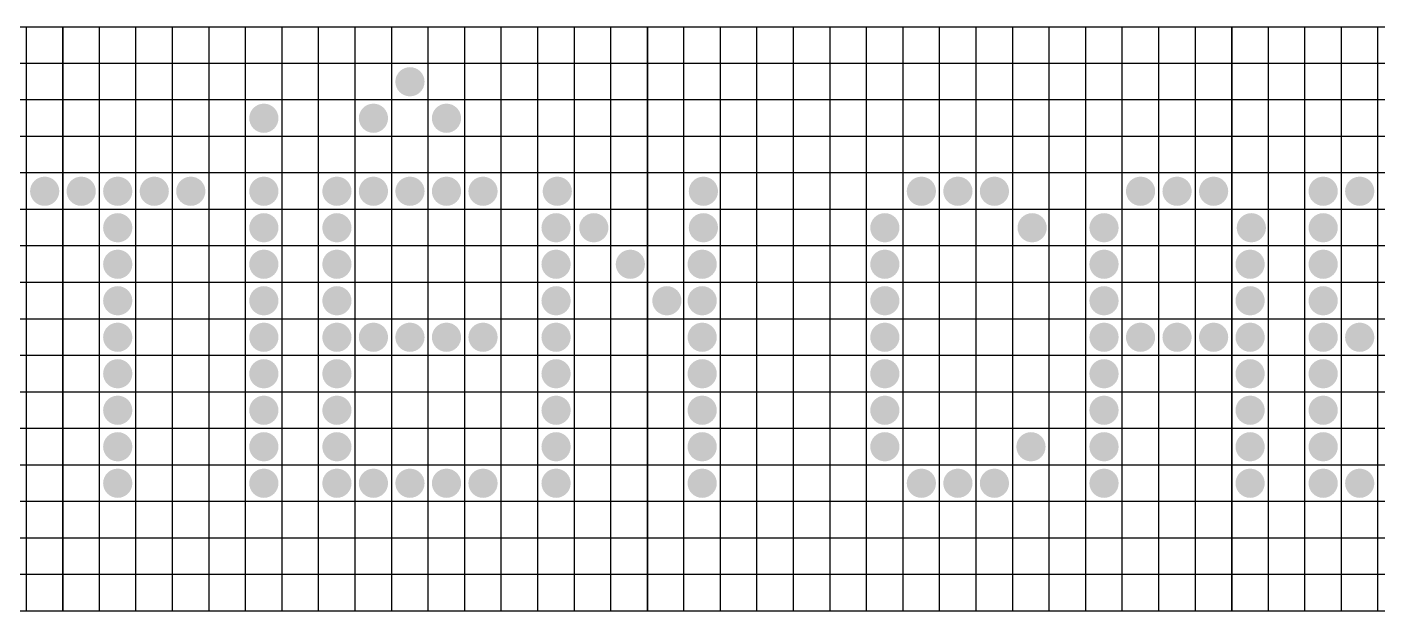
# Model space of a CAD drawing. Header units: millimetres. Extents: x -420 to 1601, y -250 to 2666.
# Drawn here: x -29.8 to 340, y 2250 to 2410 of the extents above; entities that cross this region are included whole.
import ezdxf

# ---------------------------------------------------------------- set-up
doc = ezdxf.new("R2010")
doc.units = ezdxf.units.MM
doc.layers.add('1', color=252, linetype='Continuous')

# ---------------------------------------------------------------- blocks, each defined once
blk = doc.blocks.new('A$C286635286')
at = {"layer": '1'}
for p, q in [((20, 160), (180, 160)), ((20, 0), (20, 160)), ((30, 0), (30, 160)), ((40, 0), (40, 160)), ((50, 0), (50, 160)), ((60, 0), (60, 160)), ((70, 0), (70, 160)), ((80, 0), (80, 160)), ((90, 0), (90, 160)), ((100, 0), (100, 160)), ((110, 0), (110, 160)), ((120, 0), (120, 160)), ((130, 0), (130, 160)), ((140, 0), (140, 160)), ((150, 0), (150, 160)), ((160, 0), (160, 160)), ((170, 0), (170, 160)), ((180, 160), (180, 0)), ((180, 150), (20, 150)), ((180, 140), (20, 140)), ((180, 130), (20, 130)), ((180, 120), (20, 120)), ((180, 110), (20, 110)), ((180, 100), (20, 100)), ((180, 90), (20, 90)), ((180, 80), (20, 80)), ((180, 70), (20, 70)), ((180, 60), (20, 60)), ((180, 50), (20, 50)), ((180, 40), (20, 40)), ((180, 30), (20, 30)), ((180, 20), (20, 20)), ((180, 10), (20, 10)), ((180, 0), (20, 0))]:
    blk.add_line(p, q, dxfattribs=at)

msp = doc.modelspace()

# ---------------------------------------------------------------- hatches: boundary and pattern name
at = {"true_color": 0xff4500}
h = msp.add_hatch(color=20, dxfattribs=at)
h.set_gradient(color1=(255, 69, 0), color2=(234, 62, 0), one_color=1, name='INVSPHERICAL')
h.paths.add_polyline_path([(71, 2395, 1), (79, 2395, 1)])
edge = h.paths.add_edge_path(flags=0)
edge.add_arc((75, 2395), 4, 0, 360)
edge = h.paths.add_edge_path(flags=16)
edge.add_arc((75, 2395), 4, 0, 360)
h = msp.add_hatch(color=20, dxfattribs=at)
h.set_gradient(color1=(255, 69, 0), color2=(234, 62, 0), one_color=1, name='INVSPHERICAL')
h.paths.add_polyline_path([(31, 2385, 1), (39, 2385, 1)])
edge = h.paths.add_edge_path(flags=0)
edge.add_arc((35, 2385), 4, 0, 360)
edge = h.paths.add_edge_path(flags=16)
edge.add_arc((35, 2385), 4, 0, 360)
h = msp.add_hatch(color=20, dxfattribs=at)
h.set_gradient(color1=(255, 69, 0), color2=(234, 62, 0), one_color=1, name='INVSPHERICAL')
h.paths.add_polyline_path([(61, 2385, 1), (69, 2385, 1)])
edge = h.paths.add_edge_path(flags=0)
edge.add_arc((65, 2385), 4, 0, 360)
edge = h.paths.add_edge_path(flags=16)
edge.add_arc((65, 2385), 4, 0, 360)
h = msp.add_hatch(color=20, dxfattribs=at)
h.set_gradient(color1=(255, 69, 0), color2=(234, 62, 0), one_color=1, name='INVSPHERICAL')
h.paths.add_polyline_path([(81, 2385, 1), (89, 2385, 1)])
edge = h.paths.add_edge_path(flags=0)
edge.add_arc((85, 2385), 4, 0, 360)
edge = h.paths.add_edge_path(flags=16)
edge.add_arc((85, 2385), 4, 0, 360)
h = msp.add_hatch(color=20, dxfattribs=at)
h.set_gradient(color1=(255, 69, 0), color2=(234, 62, 0), one_color=1, name='INVSPHERICAL')
h.paths.add_polyline_path([(-29, 2365, 1), (-21, 2365, 1)])
edge = h.paths.add_edge_path(flags=0)
edge.add_arc((-25, 2365), 4, 0, 360)
edge = h.paths.add_edge_path(flags=16)
edge.add_arc((-25, 2365), 4, 0, 360)
h = msp.add_hatch(color=20, dxfattribs=at)
h.set_gradient(color1=(255, 69, 0), color2=(234, 62, 0), one_color=1, name='INVSPHERICAL')
h.paths.add_polyline_path([(-19, 2365, 1), (-11, 2365, 1)])
edge = h.paths.add_edge_path(flags=0)
edge.add_arc((-15, 2365), 4, 0, 360)
edge = h.paths.add_edge_path(flags=16)
edge.add_arc((-15, 2365), 4, 0, 360)
h = msp.add_hatch(color=20, dxfattribs=at)
h.set_gradient(color1=(255, 69, 0), color2=(234, 62, 0), one_color=1, name='INVSPHERICAL')
h.paths.add_polyline_path([(-9, 2365, 1), (-1, 2365, 1)])
edge = h.paths.add_edge_path(flags=0)
edge.add_arc((-5, 2365), 4, 0, 360)
edge = h.paths.add_edge_path(flags=16)
edge.add_arc((-5, 2365), 4, 0, 360)
h = msp.add_hatch(color=20, dxfattribs=at)
h.set_gradient(color1=(255, 69, 0), color2=(234, 62, 0), one_color=1, name='INVSPHERICAL')
h.paths.add_polyline_path([(1, 2365, 1), (9, 2365, 1)])
edge = h.paths.add_edge_path(flags=0)
edge.add_arc((5, 2365), 4, 0, 360)
edge = h.paths.add_edge_path(flags=16)
edge.add_arc((5, 2365), 4, 0, 360)
h = msp.add_hatch(color=20, dxfattribs=at)
h.set_gradient(color1=(255, 69, 0), color2=(234, 62, 0), one_color=1, name='INVSPHERICAL')
h.paths.add_polyline_path([(11, 2365, 1), (19, 2365, 1)])
edge = h.paths.add_edge_path(flags=0)
edge.add_arc((15, 2365), 4, 0, 360)
edge = h.paths.add_edge_path(flags=16)
edge.add_arc((15, 2365), 4, 0, 360)
h = msp.add_hatch(color=20, dxfattribs=at)
h.set_gradient(color1=(255, 69, 0), color2=(234, 62, 0), one_color=1, name='INVSPHERICAL')
h.paths.add_polyline_path([(31, 2365, 1), (39, 2365, 1)])
edge = h.paths.add_edge_path(flags=0)
edge.add_arc((35, 2365), 4, 0, 360)
edge = h.paths.add_edge_path(flags=16)
edge.add_arc((35, 2365), 4, 0, 360)
h = msp.add_hatch(color=20, dxfattribs=at)
h.set_gradient(color1=(255, 69, 0), color2=(234, 62, 0), one_color=1, name='INVSPHERICAL')
h.paths.add_polyline_path([(51, 2365, 1), (59, 2365, 1)])
edge = h.paths.add_edge_path(flags=0)
edge.add_arc((55, 2365), 4, 0, 360)
edge = h.paths.add_edge_path(flags=16)
edge.add_arc((55, 2365), 4, 0, 360)
h = msp.add_hatch(color=20, dxfattribs=at)
h.set_gradient(color1=(255, 69, 0), color2=(234, 62, 0), one_color=1, name='INVSPHERICAL')
h.paths.add_polyline_path([(61, 2365, 1), (69, 2365, 1)])
edge = h.paths.add_edge_path(flags=0)
edge.add_arc((65, 2365), 4, 0, 360)
edge = h.paths.add_edge_path(flags=16)
edge.add_arc((65, 2365), 4, 0, 360)
h = msp.add_hatch(color=20, dxfattribs=at)
h.set_gradient(color1=(255, 69, 0), color2=(234, 62, 0), one_color=1, name='INVSPHERICAL')
h.paths.add_polyline_path([(71, 2365, 1), (79, 2365, 1)])
edge = h.paths.add_edge_path(flags=0)
edge.add_arc((75, 2365), 4, 0, 360)
edge = h.paths.add_edge_path(flags=16)
edge.add_arc((75, 2365), 4, 0, 360)
h = msp.add_hatch(color=20, dxfattribs=at)
h.set_gradient(color1=(255, 69, 0), color2=(234, 62, 0), one_color=1, name='INVSPHERICAL')
h.paths.add_polyline_path([(81, 2365, 1), (89, 2365, 1)])
edge = h.paths.add_edge_path(flags=0)
edge.add_arc((85, 2365), 4, 0, 360)
edge = h.paths.add_edge_path(flags=16)
edge.add_arc((85, 2365), 4, 0, 360)
h = msp.add_hatch(color=20, dxfattribs=at)
h.set_gradient(color1=(255, 69, 0), color2=(234, 62, 0), one_color=1, name='INVSPHERICAL')
h.paths.add_polyline_path([(91, 2365, 1), (99, 2365, 1)])
edge = h.paths.add_edge_path(flags=0)
edge.add_arc((95, 2365), 4, 0, 360)
edge = h.paths.add_edge_path(flags=16)
edge.add_arc((95, 2365), 4, 0, 360)
h = msp.add_hatch(color=20, dxfattribs=at)
h.set_gradient(color1=(255, 69, 0), color2=(234, 62, 0), one_color=1, name='INVSPHERICAL')
h.paths.add_polyline_path([(111.33, 2365, 1), (119.33, 2365, 1)])
edge = h.paths.add_edge_path(flags=0)
edge.add_arc((115.33, 2365), 4, 0, 360)
edge = h.paths.add_edge_path(flags=16)
edge.add_arc((115.33, 2365), 4, 0, 360)
h = msp.add_hatch(color=20, dxfattribs=at)
h.set_gradient(color1=(255, 69, 0), color2=(234, 62, 0), one_color=1, name='INVSPHERICAL')
h.paths.add_polyline_path([(151.33, 2365, 1), (159.33, 2365, 1)])
edge = h.paths.add_edge_path(flags=0)
edge.add_arc((155.33, 2365), 4, 0, 360)
edge = h.paths.add_edge_path(flags=16)
edge.add_arc((155.33, 2365), 4, 0, 360)
h = msp.add_hatch(color=20, dxfattribs=at)
h.set_gradient(color1=(255, 69, 0), color2=(234, 62, 0), one_color=1, name='INVSPHERICAL')
h.paths.add_polyline_path([(211, 2365, 1), (219, 2365, 1)])
edge = h.paths.add_edge_path(flags=0)
edge.add_arc((215, 2365), 4, 0, 360)
edge = h.paths.add_edge_path(flags=16)
edge.add_arc((215, 2365), 4, 0, 360)
h = msp.add_hatch(color=20, dxfattribs=at)
h.set_gradient(color1=(255, 69, 0), color2=(234, 62, 0), one_color=1, name='INVSPHERICAL')
h.paths.add_polyline_path([(221, 2365, 1), (229, 2365, 1)])
edge = h.paths.add_edge_path(flags=0)
edge.add_arc((225, 2365), 4, 0, 360)
edge = h.paths.add_edge_path(flags=16)
edge.add_arc((225, 2365), 4, 0, 360)
h = msp.add_hatch(color=20, dxfattribs=at)
h.set_gradient(color1=(255, 69, 0), color2=(234, 62, 0), one_color=1, name='INVSPHERICAL')
h.paths.add_polyline_path([(231, 2365, 1), (239, 2365, 1)])
edge = h.paths.add_edge_path(flags=0)
edge.add_arc((235, 2365), 4, 0, 360)
edge = h.paths.add_edge_path(flags=16)
edge.add_arc((235, 2365), 4, 0, 360)
h = msp.add_hatch(color=20, dxfattribs=at)
h.set_gradient(color1=(255, 69, 0), color2=(234, 62, 0), one_color=1, name='INVSPHERICAL')
h.paths.add_polyline_path([(271, 2365, 1), (279, 2365, 1)])
edge = h.paths.add_edge_path(flags=0)
edge.add_arc((275, 2365), 4, 0, 360)
edge = h.paths.add_edge_path(flags=16)
edge.add_arc((275, 2365), 4, 0, 360)
h = msp.add_hatch(color=20, dxfattribs=at)
h.set_gradient(color1=(255, 69, 0), color2=(234, 62, 0), one_color=1, name='INVSPHERICAL')
h.paths.add_polyline_path([(281, 2365, 1), (289, 2365, 1)])
edge = h.paths.add_edge_path(flags=0)
edge.add_arc((285, 2365), 4, 0, 360)
edge = h.paths.add_edge_path(flags=16)
edge.add_arc((285, 2365), 4, 0, 360)
h = msp.add_hatch(color=20, dxfattribs=at)
h.set_gradient(color1=(255, 69, 0), color2=(234, 62, 0), one_color=1, name='INVSPHERICAL')
h.paths.add_polyline_path([(291, 2365, 1), (299, 2365, 1)])
edge = h.paths.add_edge_path(flags=0)
edge.add_arc((295, 2365), 4, 0, 360)
edge = h.paths.add_edge_path(flags=16)
edge.add_arc((295, 2365), 4, 0, 360)
h = msp.add_hatch(color=20, dxfattribs=at)
h.set_gradient(color1=(255, 69, 0), color2=(234, 62, 0), one_color=1, name='INVSPHERICAL')
h.paths.add_polyline_path([(321, 2365, 1), (329, 2365, 1)])
edge = h.paths.add_edge_path(flags=0)
edge.add_arc((325, 2365), 4, 0, 360)
edge = h.paths.add_edge_path(flags=16)
edge.add_arc((325, 2365), 4, 0, 360)
h = msp.add_hatch(color=20, dxfattribs=at)
h.set_gradient(color1=(255, 69, 0), color2=(234, 62, 0), one_color=1, name='INVSPHERICAL')
h.paths.add_polyline_path([(331, 2365, 1), (339, 2365, 1)])
edge = h.paths.add_edge_path(flags=0)
edge.add_arc((335, 2365), 4, 0, 360)
edge = h.paths.add_edge_path(flags=16)
edge.add_arc((335, 2365), 4, 0, 360)
h = msp.add_hatch(color=20, dxfattribs=at)
h.set_gradient(color1=(255, 69, 0), color2=(234, 62, 0), one_color=1, name='INVSPHERICAL')
h.paths.add_polyline_path([(-9, 2355, 1), (-1, 2355, 1)])
edge = h.paths.add_edge_path(flags=0)
edge.add_arc((-5, 2355), 4, 0, 360)
edge = h.paths.add_edge_path(flags=16)
edge.add_arc((-5, 2355), 4, 0, 360)
h = msp.add_hatch(color=20, dxfattribs=at)
h.set_gradient(color1=(255, 69, 0), color2=(234, 62, 0), one_color=1, name='INVSPHERICAL')
h.paths.add_polyline_path([(31, 2355, 1), (39, 2355, 1)])
edge = h.paths.add_edge_path(flags=0)
edge.add_arc((35, 2355), 4, 0, 360)
edge = h.paths.add_edge_path(flags=16)
edge.add_arc((35, 2355), 4, 0, 360)
h = msp.add_hatch(color=20, dxfattribs=at)
h.set_gradient(color1=(255, 69, 0), color2=(234, 62, 0), one_color=1, name='INVSPHERICAL')
h.paths.add_polyline_path([(51, 2355, 1), (59, 2355, 1)])
edge = h.paths.add_edge_path(flags=0)
edge.add_arc((55, 2355), 4, 0, 360)
edge = h.paths.add_edge_path(flags=16)
edge.add_arc((55, 2355), 4, 0, 360)
h = msp.add_hatch(color=20, dxfattribs=at)
h.set_gradient(color1=(255, 69, 0), color2=(234, 62, 0), one_color=1, name='INVSPHERICAL')
h.paths.add_polyline_path([(111, 2355, 1), (119, 2355, 1)])
edge = h.paths.add_edge_path(flags=0)
edge.add_arc((115, 2355), 4, 0, 360)
edge = h.paths.add_edge_path(flags=16)
edge.add_arc((115, 2355), 4, 0, 360)
h = msp.add_hatch(color=20, dxfattribs=at)
h.set_gradient(color1=(255, 69, 0), color2=(234, 62, 0), one_color=1, name='INVSPHERICAL')
h.paths.add_polyline_path([(121.33, 2355, 1), (129.33, 2355, 1)])
edge = h.paths.add_edge_path(flags=0)
edge.add_arc((125.33, 2355), 4, 0, 360)
edge = h.paths.add_edge_path(flags=16)
edge.add_arc((125.33, 2355), 4, 0, 360)
h = msp.add_hatch(color=20, dxfattribs=at)
h.set_gradient(color1=(255, 69, 0), color2=(234, 62, 0), one_color=1, name='INVSPHERICAL')
h.paths.add_polyline_path([(151.33, 2355, 1), (159.33, 2355, 1)])
edge = h.paths.add_edge_path(flags=0)
edge.add_arc((155.33, 2355), 4, 0, 360)
edge = h.paths.add_edge_path(flags=16)
edge.add_arc((155.33, 2355), 4, 0, 360)
h = msp.add_hatch(color=20, dxfattribs=at)
h.set_gradient(color1=(255, 69, 0), color2=(234, 62, 0), one_color=1, name='INVSPHERICAL')
h.paths.add_polyline_path([(201, 2355, 1), (209, 2355, 1)])
edge = h.paths.add_edge_path(flags=0)
edge.add_arc((205, 2355), 4, 0, 360)
edge = h.paths.add_edge_path(flags=16)
edge.add_arc((205, 2355), 4, 0, 360)
h = msp.add_hatch(color=20, dxfattribs=at)
h.set_gradient(color1=(255, 69, 0), color2=(234, 62, 0), one_color=1, name='INVSPHERICAL')
h.paths.add_polyline_path([(241.33, 2355, 1), (249.33, 2355, 1)])
edge = h.paths.add_edge_path(flags=0)
edge.add_arc((245.33, 2355), 4, 0, 360)
edge = h.paths.add_edge_path(flags=16)
edge.add_arc((245.33, 2355), 4, 0, 360)
h = msp.add_hatch(color=20, dxfattribs=at)
h.set_gradient(color1=(255, 69, 0), color2=(234, 62, 0), one_color=1, name='INVSPHERICAL')
h.paths.add_polyline_path([(261, 2355, 1), (269, 2355, 1)])
edge = h.paths.add_edge_path(flags=0)
edge.add_arc((265, 2355), 4, 0, 360)
edge = h.paths.add_edge_path(flags=16)
edge.add_arc((265, 2355), 4, 0, 360)
h = msp.add_hatch(color=20, dxfattribs=at)
h.set_gradient(color1=(255, 69, 0), color2=(234, 62, 0), one_color=1, name='INVSPHERICAL')
h.paths.add_polyline_path([(301.33, 2355, 1), (309.33, 2355, 1)])
edge = h.paths.add_edge_path(flags=0)
edge.add_arc((305.33, 2355), 4, 0, 360)
edge = h.paths.add_edge_path(flags=16)
edge.add_arc((305.33, 2355), 4, 0, 360)
h = msp.add_hatch(color=20, dxfattribs=at)
h.set_gradient(color1=(255, 69, 0), color2=(234, 62, 0), one_color=1, name='INVSPHERICAL')
h.paths.add_polyline_path([(321, 2355, 1), (329, 2355, 1)])
edge = h.paths.add_edge_path(flags=0)
edge.add_arc((325, 2355), 4, 0, 360)
edge = h.paths.add_edge_path(flags=16)
edge.add_arc((325, 2355), 4, 0, 360)
h = msp.add_hatch(color=20, dxfattribs=at)
h.set_gradient(color1=(255, 69, 0), color2=(234, 62, 0), one_color=1, name='INVSPHERICAL')
h.paths.add_polyline_path([(-9, 2345, 1), (-1, 2345, 1)])
edge = h.paths.add_edge_path(flags=0)
edge.add_arc((-5, 2345), 4, 0, 360)
edge = h.paths.add_edge_path(flags=16)
edge.add_arc((-5, 2345), 4, 0, 360)
h = msp.add_hatch(color=20, dxfattribs=at)
h.set_gradient(color1=(255, 69, 0), color2=(234, 62, 0), one_color=1, name='INVSPHERICAL')
h.paths.add_polyline_path([(31, 2345, 1), (39, 2345, 1)])
edge = h.paths.add_edge_path(flags=0)
edge.add_arc((35, 2345), 4, 0, 360)
edge = h.paths.add_edge_path(flags=16)
edge.add_arc((35, 2345), 4, 0, 360)
h = msp.add_hatch(color=20, dxfattribs=at)
h.set_gradient(color1=(255, 69, 0), color2=(234, 62, 0), one_color=1, name='INVSPHERICAL')
h.paths.add_polyline_path([(51, 2345, 1), (59, 2345, 1)])
edge = h.paths.add_edge_path(flags=0)
edge.add_arc((55, 2345), 4, 0, 360)
edge = h.paths.add_edge_path(flags=16)
edge.add_arc((55, 2345), 4, 0, 360)
h = msp.add_hatch(color=20, dxfattribs=at)
h.set_gradient(color1=(255, 69, 0), color2=(234, 62, 0), one_color=1, name='INVSPHERICAL')
h.paths.add_polyline_path([(111, 2345, 1), (119, 2345, 1)])
edge = h.paths.add_edge_path(flags=0)
edge.add_arc((115, 2345), 4, 0, 360)
edge = h.paths.add_edge_path(flags=16)
edge.add_arc((115, 2345), 4, 0, 360)
h = msp.add_hatch(color=20, dxfattribs=at)
h.set_gradient(color1=(255, 69, 0), color2=(234, 62, 0), one_color=1, name='INVSPHERICAL')
h.paths.add_polyline_path([(131.33, 2345, 1), (139.33, 2345, 1)])
edge = h.paths.add_edge_path(flags=0)
edge.add_arc((135.33, 2345), 4, 0, 360)
edge = h.paths.add_edge_path(flags=16)
edge.add_arc((135.33, 2345), 4, 0, 360)
h = msp.add_hatch(color=20, dxfattribs=at)
h.set_gradient(color1=(255, 69, 0), color2=(234, 62, 0), one_color=1, name='INVSPHERICAL')
h.paths.add_polyline_path([(151, 2345, 1), (159, 2345, 1)])
edge = h.paths.add_edge_path(flags=0)
edge.add_arc((155, 2345), 4, 0, 360)
edge = h.paths.add_edge_path(flags=16)
edge.add_arc((155, 2345), 4, 0, 360)
h = msp.add_hatch(color=20, dxfattribs=at)
h.set_gradient(color1=(255, 69, 0), color2=(234, 62, 0), one_color=1, name='INVSPHERICAL')
h.paths.add_polyline_path([(201, 2345, 1), (209, 2345, 1)])
edge = h.paths.add_edge_path(flags=0)
edge.add_arc((205, 2345), 4, 0, 360)
edge = h.paths.add_edge_path(flags=16)
edge.add_arc((205, 2345), 4, 0, 360)
h = msp.add_hatch(color=20, dxfattribs=at)
h.set_gradient(color1=(255, 69, 0), color2=(234, 62, 0), one_color=1, name='INVSPHERICAL')
h.paths.add_polyline_path([(261, 2345, 1), (269, 2345, 1)])
edge = h.paths.add_edge_path(flags=0)
edge.add_arc((265, 2345), 4, 0, 360)
edge = h.paths.add_edge_path(flags=16)
edge.add_arc((265, 2345), 4, 0, 360)
h = msp.add_hatch(color=20, dxfattribs=at)
h.set_gradient(color1=(255, 69, 0), color2=(234, 62, 0), one_color=1, name='INVSPHERICAL')
h.paths.add_polyline_path([(301, 2345, 1), (309, 2345, 1)])
edge = h.paths.add_edge_path(flags=0)
edge.add_arc((305, 2345), 4, 0, 360)
edge = h.paths.add_edge_path(flags=16)
edge.add_arc((305, 2345), 4, 0, 360)
h = msp.add_hatch(color=20, dxfattribs=at)
h.set_gradient(color1=(255, 69, 0), color2=(234, 62, 0), one_color=1, name='INVSPHERICAL')
h.paths.add_polyline_path([(321, 2345, 1), (329, 2345, 1)])
edge = h.paths.add_edge_path(flags=0)
edge.add_arc((325, 2345), 4, 0, 360)
edge = h.paths.add_edge_path(flags=16)
edge.add_arc((325, 2345), 4, 0, 360)
h = msp.add_hatch(color=20, dxfattribs=at)
h.set_gradient(color1=(255, 69, 0), color2=(234, 62, 0), one_color=1, name='INVSPHERICAL')
h.paths.add_polyline_path([(-9, 2335, 1), (-1, 2335, 1)])
edge = h.paths.add_edge_path(flags=0)
edge.add_arc((-5, 2335), 4, 0, 360)
edge = h.paths.add_edge_path(flags=16)
edge.add_arc((-5, 2335), 4, 0, 360)
h = msp.add_hatch(color=20, dxfattribs=at)
h.set_gradient(color1=(255, 69, 0), color2=(234, 62, 0), one_color=1, name='INVSPHERICAL')
h.paths.add_polyline_path([(31, 2335, 1), (39, 2335, 1)])
edge = h.paths.add_edge_path(flags=0)
edge.add_arc((35, 2335), 4, 0, 360)
edge = h.paths.add_edge_path(flags=16)
edge.add_arc((35, 2335), 4, 0, 360)
h = msp.add_hatch(color=20, dxfattribs=at)
h.set_gradient(color1=(255, 69, 0), color2=(234, 62, 0), one_color=1, name='INVSPHERICAL')
h.paths.add_polyline_path([(51, 2335, 1), (59, 2335, 1)])
edge = h.paths.add_edge_path(flags=0)
edge.add_arc((55, 2335), 4, 0, 360)
edge = h.paths.add_edge_path(flags=16)
edge.add_arc((55, 2335), 4, 0, 360)
h = msp.add_hatch(color=20, dxfattribs=at)
h.set_gradient(color1=(255, 69, 0), color2=(234, 62, 0), one_color=1, name='INVSPHERICAL')
h.paths.add_polyline_path([(111, 2335, 1), (119, 2335, 1)])
edge = h.paths.add_edge_path(flags=0)
edge.add_arc((115, 2335), 4, 0, 360)
edge = h.paths.add_edge_path(flags=16)
edge.add_arc((115, 2335), 4, 0, 360)
h = msp.add_hatch(color=20, dxfattribs=at)
h.set_gradient(color1=(255, 69, 0), color2=(234, 62, 0), one_color=1, name='INVSPHERICAL')
h.paths.add_polyline_path([(141.33, 2335, 1), (149.33, 2335, 1)])
edge = h.paths.add_edge_path(flags=0)
edge.add_arc((145.33, 2335), 4, 0, 360)
edge = h.paths.add_edge_path(flags=16)
edge.add_arc((145.33, 2335), 4, 0, 360)
h = msp.add_hatch(color=20, dxfattribs=at)
h.set_gradient(color1=(255, 69, 0), color2=(234, 62, 0), one_color=1, name='INVSPHERICAL')
h.paths.add_polyline_path([(151, 2335, 1), (159, 2335, 1)])
edge = h.paths.add_edge_path(flags=0)
edge.add_arc((155, 2335), 4, 0, 360)
edge = h.paths.add_edge_path(flags=16)
edge.add_arc((155, 2335), 4, 0, 360)
h = msp.add_hatch(color=20, dxfattribs=at)
h.set_gradient(color1=(255, 69, 0), color2=(234, 62, 0), one_color=1, name='INVSPHERICAL')
h.paths.add_polyline_path([(201, 2335, 1), (209, 2335, 1)])
edge = h.paths.add_edge_path(flags=0)
edge.add_arc((205, 2335), 4, 0, 360)
edge = h.paths.add_edge_path(flags=16)
edge.add_arc((205, 2335), 4, 0, 360)
h = msp.add_hatch(color=20, dxfattribs=at)
h.set_gradient(color1=(255, 69, 0), color2=(234, 62, 0), one_color=1, name='INVSPHERICAL')
h.paths.add_polyline_path([(261, 2335, 1), (269, 2335, 1)])
edge = h.paths.add_edge_path(flags=0)
edge.add_arc((265, 2335), 4, 0, 360)
edge = h.paths.add_edge_path(flags=16)
edge.add_arc((265, 2335), 4, 0, 360)
h = msp.add_hatch(color=20, dxfattribs=at)
h.set_gradient(color1=(255, 69, 0), color2=(234, 62, 0), one_color=1, name='INVSPHERICAL')
h.paths.add_polyline_path([(301, 2335, 1), (309, 2335, 1)])
edge = h.paths.add_edge_path(flags=0)
edge.add_arc((305, 2335), 4, 0, 360)
edge = h.paths.add_edge_path(flags=16)
edge.add_arc((305, 2335), 4, 0, 360)
h = msp.add_hatch(color=20, dxfattribs=at)
h.set_gradient(color1=(255, 69, 0), color2=(234, 62, 0), one_color=1, name='INVSPHERICAL')
h.paths.add_polyline_path([(321, 2335, 1), (329, 2335, 1)])
edge = h.paths.add_edge_path(flags=0)
edge.add_arc((325, 2335), 4, 0, 360)
edge = h.paths.add_edge_path(flags=16)
edge.add_arc((325, 2335), 4, 0, 360)
h = msp.add_hatch(color=20, dxfattribs=at)
h.set_gradient(color1=(255, 69, 0), color2=(234, 62, 0), one_color=1, name='INVSPHERICAL')
h.paths.add_polyline_path([(-9, 2325, 1), (-1, 2325, 1)])
edge = h.paths.add_edge_path(flags=0)
edge.add_arc((-5, 2325), 4, 0, 360)
edge = h.paths.add_edge_path(flags=16)
edge.add_arc((-5, 2325), 4, 0, 360)
h = msp.add_hatch(color=20, dxfattribs=at)
h.set_gradient(color1=(255, 69, 0), color2=(234, 62, 0), one_color=1, name='INVSPHERICAL')
h.paths.add_polyline_path([(31, 2325, 1), (39, 2325, 1)])
edge = h.paths.add_edge_path(flags=0)
edge.add_arc((35, 2325), 4, 0, 360)
edge = h.paths.add_edge_path(flags=16)
edge.add_arc((35, 2325), 4, 0, 360)
h = msp.add_hatch(color=20, dxfattribs=at)
h.set_gradient(color1=(255, 69, 0), color2=(234, 62, 0), one_color=1, name='INVSPHERICAL')
h.paths.add_polyline_path([(51, 2325, 1), (59, 2325, 1)])
edge = h.paths.add_edge_path(flags=0)
edge.add_arc((55, 2325), 4, 0, 360)
edge = h.paths.add_edge_path(flags=16)
edge.add_arc((55, 2325), 4, 0, 360)
h = msp.add_hatch(color=20, dxfattribs=at)
h.set_gradient(color1=(255, 69, 0), color2=(234, 62, 0), one_color=1, name='INVSPHERICAL')
h.paths.add_polyline_path([(61, 2325, 1), (69, 2325, 1)])
edge = h.paths.add_edge_path(flags=0)
edge.add_arc((65, 2325), 4, 0, 360)
edge = h.paths.add_edge_path(flags=16)
edge.add_arc((65, 2325), 4, 0, 360)
h = msp.add_hatch(color=20, dxfattribs=at)
h.set_gradient(color1=(255, 69, 0), color2=(234, 62, 0), one_color=1, name='INVSPHERICAL')
h.paths.add_polyline_path([(71, 2325, 1), (79, 2325, 1)])
edge = h.paths.add_edge_path(flags=0)
edge.add_arc((75, 2325), 4, 0, 360)
edge = h.paths.add_edge_path(flags=16)
edge.add_arc((75, 2325), 4, 0, 360)
h = msp.add_hatch(color=20, dxfattribs=at)
h.set_gradient(color1=(255, 69, 0), color2=(234, 62, 0), one_color=1, name='INVSPHERICAL')
h.paths.add_polyline_path([(81, 2325, 1), (89, 2325, 1)])
edge = h.paths.add_edge_path(flags=0)
edge.add_arc((85, 2325), 4, 0, 360)
edge = h.paths.add_edge_path(flags=16)
edge.add_arc((85, 2325), 4, 0, 360)
h = msp.add_hatch(color=20, dxfattribs=at)
h.set_gradient(color1=(255, 69, 0), color2=(234, 62, 0), one_color=1, name='INVSPHERICAL')
h.paths.add_polyline_path([(91, 2325, 1), (99, 2325, 1)])
edge = h.paths.add_edge_path(flags=0)
edge.add_arc((95, 2325), 4, 0, 360)
edge = h.paths.add_edge_path(flags=16)
edge.add_arc((95, 2325), 4, 0, 360)
h = msp.add_hatch(color=20, dxfattribs=at)
h.set_gradient(color1=(255, 69, 0), color2=(234, 62, 0), one_color=1, name='INVSPHERICAL')
h.paths.add_polyline_path([(111, 2325, 1), (119, 2325, 1)])
edge = h.paths.add_edge_path(flags=0)
edge.add_arc((115, 2325), 4, 0, 360)
edge = h.paths.add_edge_path(flags=16)
edge.add_arc((115, 2325), 4, 0, 360)
h = msp.add_hatch(color=20, dxfattribs=at)
h.set_gradient(color1=(255, 69, 0), color2=(234, 62, 0), one_color=1, name='INVSPHERICAL')
h.paths.add_polyline_path([(151, 2325, 1), (159, 2325, 1)])
edge = h.paths.add_edge_path(flags=0)
edge.add_arc((155, 2325), 4, 0, 360)
edge = h.paths.add_edge_path(flags=16)
edge.add_arc((155, 2325), 4, 0, 360)
h = msp.add_hatch(color=20, dxfattribs=at)
h.set_gradient(color1=(255, 69, 0), color2=(234, 62, 0), one_color=1, name='INVSPHERICAL')
h.paths.add_polyline_path([(201, 2325, 1), (209, 2325, 1)])
edge = h.paths.add_edge_path(flags=0)
edge.add_arc((205, 2325), 4, 0, 360)
edge = h.paths.add_edge_path(flags=16)
edge.add_arc((205, 2325), 4, 0, 360)
h = msp.add_hatch(color=20, dxfattribs=at)
h.set_gradient(color1=(255, 69, 0), color2=(234, 62, 0), one_color=1, name='INVSPHERICAL')
h.paths.add_polyline_path([(261, 2325, 1), (269, 2325, 1)])
edge = h.paths.add_edge_path(flags=0)
edge.add_arc((265, 2325), 4, 0, 360)
edge = h.paths.add_edge_path(flags=16)
edge.add_arc((265, 2325), 4, 0, 360)
h = msp.add_hatch(color=20, dxfattribs=at)
h.set_gradient(color1=(255, 69, 0), color2=(234, 62, 0), one_color=1, name='INVSPHERICAL')
h.paths.add_polyline_path([(271, 2325, 1), (279, 2325, 1)])
edge = h.paths.add_edge_path(flags=0)
edge.add_arc((275, 2325), 4, 0, 360)
edge = h.paths.add_edge_path(flags=16)
edge.add_arc((275, 2325), 4, 0, 360)
h = msp.add_hatch(color=20, dxfattribs=at)
h.set_gradient(color1=(255, 69, 0), color2=(234, 62, 0), one_color=1, name='INVSPHERICAL')
h.paths.add_polyline_path([(281, 2325, 1), (289, 2325, 1)])
edge = h.paths.add_edge_path(flags=0)
edge.add_arc((285, 2325), 4, 0, 360)
edge = h.paths.add_edge_path(flags=16)
edge.add_arc((285, 2325), 4, 0, 360)
h = msp.add_hatch(color=20, dxfattribs=at)
h.set_gradient(color1=(255, 69, 0), color2=(234, 62, 0), one_color=1, name='INVSPHERICAL')
h.paths.add_polyline_path([(291, 2325, 1), (299, 2325, 1)])
edge = h.paths.add_edge_path(flags=0)
edge.add_arc((295, 2325), 4, 0, 360)
edge = h.paths.add_edge_path(flags=16)
edge.add_arc((295, 2325), 4, 0, 360)
h = msp.add_hatch(color=20, dxfattribs=at)
h.set_gradient(color1=(255, 69, 0), color2=(234, 62, 0), one_color=1, name='INVSPHERICAL')
h.paths.add_polyline_path([(301, 2325, 1), (309, 2325, 1)])
edge = h.paths.add_edge_path(flags=0)
edge.add_arc((305, 2325), 4, 0, 360)
edge = h.paths.add_edge_path(flags=16)
edge.add_arc((305, 2325), 4, 0, 360)
h = msp.add_hatch(color=20, dxfattribs=at)
h.set_gradient(color1=(255, 69, 0), color2=(234, 62, 0), one_color=1, name='INVSPHERICAL')
h.paths.add_polyline_path([(321, 2325, 1), (329, 2325, 1)])
edge = h.paths.add_edge_path(flags=0)
edge.add_arc((325, 2325), 4, 0, 360)
edge = h.paths.add_edge_path(flags=16)
edge.add_arc((325, 2325), 4, 0, 360)
h = msp.add_hatch(color=20, dxfattribs=at)
h.set_gradient(color1=(255, 69, 0), color2=(234, 62, 0), one_color=1, name='INVSPHERICAL')
h.paths.add_polyline_path([(331, 2325, 1), (339, 2325, 1)])
edge = h.paths.add_edge_path(flags=0)
edge.add_arc((335, 2325), 4, 0, 360)
edge = h.paths.add_edge_path(flags=16)
edge.add_arc((335, 2325), 4, 0, 360)
h = msp.add_hatch(color=20, dxfattribs=at)
h.set_gradient(color1=(255, 69, 0), color2=(234, 62, 0), one_color=1, name='INVSPHERICAL')
h.paths.add_polyline_path([(-9, 2315, 1), (-1, 2315, 1)])
edge = h.paths.add_edge_path(flags=0)
edge.add_arc((-5, 2315), 4, 0, 360)
edge = h.paths.add_edge_path(flags=16)
edge.add_arc((-5, 2315), 4, 0, 360)
h = msp.add_hatch(color=20, dxfattribs=at)
h.set_gradient(color1=(255, 69, 0), color2=(234, 62, 0), one_color=1, name='INVSPHERICAL')
h.paths.add_polyline_path([(31, 2315, 1), (39, 2315, 1)])
edge = h.paths.add_edge_path(flags=0)
edge.add_arc((35, 2315), 4, 0, 360)
edge = h.paths.add_edge_path(flags=16)
edge.add_arc((35, 2315), 4, 0, 360)
h = msp.add_hatch(color=20, dxfattribs=at)
h.set_gradient(color1=(255, 69, 0), color2=(234, 62, 0), one_color=1, name='INVSPHERICAL')
h.paths.add_polyline_path([(51, 2315, 1), (59, 2315, 1)])
edge = h.paths.add_edge_path(flags=0)
edge.add_arc((55, 2315), 4, 0, 360)
edge = h.paths.add_edge_path(flags=16)
edge.add_arc((55, 2315), 4, 0, 360)
h = msp.add_hatch(color=20, dxfattribs=at)
h.set_gradient(color1=(255, 69, 0), color2=(234, 62, 0), one_color=1, name='INVSPHERICAL')
h.paths.add_polyline_path([(111, 2315, 1), (119, 2315, 1)])
edge = h.paths.add_edge_path(flags=0)
edge.add_arc((115, 2315), 4, 0, 360)
edge = h.paths.add_edge_path(flags=16)
edge.add_arc((115, 2315), 4, 0, 360)
h = msp.add_hatch(color=20, dxfattribs=at)
h.set_gradient(color1=(255, 69, 0), color2=(234, 62, 0), one_color=1, name='INVSPHERICAL')
h.paths.add_polyline_path([(151, 2315, 1), (159, 2315, 1)])
edge = h.paths.add_edge_path(flags=0)
edge.add_arc((155, 2315), 4, 0, 360)
edge = h.paths.add_edge_path(flags=16)
edge.add_arc((155, 2315), 4, 0, 360)
h = msp.add_hatch(color=20, dxfattribs=at)
h.set_gradient(color1=(255, 69, 0), color2=(234, 62, 0), one_color=1, name='INVSPHERICAL')
h.paths.add_polyline_path([(201, 2315, 1), (209, 2315, 1)])
edge = h.paths.add_edge_path(flags=0)
edge.add_arc((205, 2315), 4, 0, 360)
edge = h.paths.add_edge_path(flags=16)
edge.add_arc((205, 2315), 4, 0, 360)
h = msp.add_hatch(color=20, dxfattribs=at)
h.set_gradient(color1=(255, 69, 0), color2=(234, 62, 0), one_color=1, name='INVSPHERICAL')
h.paths.add_polyline_path([(261, 2315, 1), (269, 2315, 1)])
edge = h.paths.add_edge_path(flags=0)
edge.add_arc((265, 2315), 4, 0, 360)
edge = h.paths.add_edge_path(flags=16)
edge.add_arc((265, 2315), 4, 0, 360)
h = msp.add_hatch(color=20, dxfattribs=at)
h.set_gradient(color1=(255, 69, 0), color2=(234, 62, 0), one_color=1, name='INVSPHERICAL')
h.paths.add_polyline_path([(301, 2315, 1), (309, 2315, 1)])
edge = h.paths.add_edge_path(flags=0)
edge.add_arc((305, 2315), 4, 0, 360)
edge = h.paths.add_edge_path(flags=16)
edge.add_arc((305, 2315), 4, 0, 360)
h = msp.add_hatch(color=20, dxfattribs=at)
h.set_gradient(color1=(255, 69, 0), color2=(234, 62, 0), one_color=1, name='INVSPHERICAL')
h.paths.add_polyline_path([(321, 2315, 1), (329, 2315, 1)])
edge = h.paths.add_edge_path(flags=0)
edge.add_arc((325, 2315), 4, 0, 360)
edge = h.paths.add_edge_path(flags=16)
edge.add_arc((325, 2315), 4, 0, 360)
h = msp.add_hatch(color=20, dxfattribs=at)
h.set_gradient(color1=(255, 69, 0), color2=(234, 62, 0), one_color=1, name='INVSPHERICAL')
h.paths.add_polyline_path([(-9, 2305, 1), (-1, 2305, 1)])
edge = h.paths.add_edge_path(flags=0)
edge.add_arc((-5, 2305), 4, 0, 360)
edge = h.paths.add_edge_path(flags=16)
edge.add_arc((-5, 2305), 4, 0, 360)
h = msp.add_hatch(color=20, dxfattribs=at)
h.set_gradient(color1=(255, 69, 0), color2=(234, 62, 0), one_color=1, name='INVSPHERICAL')
h.paths.add_polyline_path([(31, 2305, 1), (39, 2305, 1)])
edge = h.paths.add_edge_path(flags=0)
edge.add_arc((35, 2305), 4, 0, 360)
edge = h.paths.add_edge_path(flags=16)
edge.add_arc((35, 2305), 4, 0, 360)
h = msp.add_hatch(color=20, dxfattribs=at)
h.set_gradient(color1=(255, 69, 0), color2=(234, 62, 0), one_color=1, name='INVSPHERICAL')
h.paths.add_polyline_path([(51, 2305, 1), (59, 2305, 1)])
edge = h.paths.add_edge_path(flags=0)
edge.add_arc((55, 2305), 4, 0, 360)
edge = h.paths.add_edge_path(flags=16)
edge.add_arc((55, 2305), 4, 0, 360)
h = msp.add_hatch(color=20, dxfattribs=at)
h.set_gradient(color1=(255, 69, 0), color2=(234, 62, 0), one_color=1, name='INVSPHERICAL')
h.paths.add_polyline_path([(111, 2305, 1), (119, 2305, 1)])
edge = h.paths.add_edge_path(flags=0)
edge.add_arc((115, 2305), 4, 0, 360)
edge = h.paths.add_edge_path(flags=16)
edge.add_arc((115, 2305), 4, 0, 360)
h = msp.add_hatch(color=20, dxfattribs=at)
h.set_gradient(color1=(255, 69, 0), color2=(234, 62, 0), one_color=1, name='INVSPHERICAL')
h.paths.add_polyline_path([(151, 2305, 1), (159, 2305, 1)])
edge = h.paths.add_edge_path(flags=0)
edge.add_arc((155, 2305), 4, 0, 360)
edge = h.paths.add_edge_path(flags=16)
edge.add_arc((155, 2305), 4, 0, 360)
h = msp.add_hatch(color=20, dxfattribs=at)
h.set_gradient(color1=(255, 69, 0), color2=(234, 62, 0), one_color=1, name='INVSPHERICAL')
h.paths.add_polyline_path([(201, 2305, 1), (209, 2305, 1)])
edge = h.paths.add_edge_path(flags=0)
edge.add_arc((205, 2305), 4, 0, 360)
edge = h.paths.add_edge_path(flags=16)
edge.add_arc((205, 2305), 4, 0, 360)
h = msp.add_hatch(color=20, dxfattribs=at)
h.set_gradient(color1=(255, 69, 0), color2=(234, 62, 0), one_color=1, name='INVSPHERICAL')
h.paths.add_polyline_path([(261, 2305, 1), (269, 2305, 1)])
edge = h.paths.add_edge_path(flags=0)
edge.add_arc((265, 2305), 4, 0, 360)
edge = h.paths.add_edge_path(flags=16)
edge.add_arc((265, 2305), 4, 0, 360)
h = msp.add_hatch(color=20, dxfattribs=at)
h.set_gradient(color1=(255, 69, 0), color2=(234, 62, 0), one_color=1, name='INVSPHERICAL')
h.paths.add_polyline_path([(301, 2305, 1), (309, 2305, 1)])
edge = h.paths.add_edge_path(flags=0)
edge.add_arc((305, 2305), 4, 0, 360)
edge = h.paths.add_edge_path(flags=16)
edge.add_arc((305, 2305), 4, 0, 360)
h = msp.add_hatch(color=20, dxfattribs=at)
h.set_gradient(color1=(255, 69, 0), color2=(234, 62, 0), one_color=1, name='INVSPHERICAL')
h.paths.add_polyline_path([(321, 2305, 1), (329, 2305, 1)])
edge = h.paths.add_edge_path(flags=0)
edge.add_arc((325, 2305), 4, 0, 360)
edge = h.paths.add_edge_path(flags=16)
edge.add_arc((325, 2305), 4, 0, 360)
h = msp.add_hatch(color=20, dxfattribs=at)
h.set_gradient(color1=(255, 69, 0), color2=(234, 62, 0), one_color=1, name='INVSPHERICAL')
h.paths.add_polyline_path([(-9, 2295, 1), (-1, 2295, 1)])
edge = h.paths.add_edge_path(flags=0)
edge.add_arc((-5, 2295), 4, 0, 360)
edge = h.paths.add_edge_path(flags=16)
edge.add_arc((-5, 2295), 4, 0, 360)
h = msp.add_hatch(color=20, dxfattribs=at)
h.set_gradient(color1=(255, 69, 0), color2=(234, 62, 0), one_color=1, name='INVSPHERICAL')
h.paths.add_polyline_path([(31, 2295, 1), (39, 2295, 1)])
edge = h.paths.add_edge_path(flags=0)
edge.add_arc((35, 2295), 4, 0, 360)
edge = h.paths.add_edge_path(flags=16)
edge.add_arc((35, 2295), 4, 0, 360)
h = msp.add_hatch(color=20, dxfattribs=at)
h.set_gradient(color1=(255, 69, 0), color2=(234, 62, 0), one_color=1, name='INVSPHERICAL')
h.paths.add_polyline_path([(51, 2295, 1), (59, 2295, 1)])
edge = h.paths.add_edge_path(flags=0)
edge.add_arc((55, 2295), 4, 0, 360)
edge = h.paths.add_edge_path(flags=16)
edge.add_arc((55, 2295), 4, 0, 360)
h = msp.add_hatch(color=20, dxfattribs=at)
h.set_gradient(color1=(255, 69, 0), color2=(234, 62, 0), one_color=1, name='INVSPHERICAL')
h.paths.add_polyline_path([(111, 2295, 1), (119, 2295, 1)])
edge = h.paths.add_edge_path(flags=0)
edge.add_arc((115, 2295), 4, 0, 360)
edge = h.paths.add_edge_path(flags=16)
edge.add_arc((115, 2295), 4, 0, 360)
h = msp.add_hatch(color=20, dxfattribs=at)
h.set_gradient(color1=(255, 69, 0), color2=(234, 62, 0), one_color=1, name='INVSPHERICAL')
h.paths.add_polyline_path([(151, 2295, 1), (159, 2295, 1)])
edge = h.paths.add_edge_path(flags=0)
edge.add_arc((155, 2295), 4, 0, 360)
edge = h.paths.add_edge_path(flags=16)
edge.add_arc((155, 2295), 4, 0, 360)
h = msp.add_hatch(color=20, dxfattribs=at)
h.set_gradient(color1=(255, 69, 0), color2=(234, 62, 0), one_color=1, name='INVSPHERICAL')
h.paths.add_polyline_path([(201, 2295, 1), (209, 2295, 1)])
edge = h.paths.add_edge_path(flags=0)
edge.add_arc((205, 2295), 4, 0, 360)
edge = h.paths.add_edge_path(flags=16)
edge.add_arc((205, 2295), 4, 0, 360)
h = msp.add_hatch(color=20, dxfattribs=at)
h.set_gradient(color1=(255, 69, 0), color2=(234, 62, 0), one_color=1, name='INVSPHERICAL')
h.paths.add_polyline_path([(241, 2295, 1), (249, 2295, 1)])
edge = h.paths.add_edge_path(flags=0)
edge.add_arc((245, 2295), 4, 0, 360)
edge = h.paths.add_edge_path(flags=16)
edge.add_arc((245, 2295), 4, 0, 360)
h = msp.add_hatch(color=20, dxfattribs=at)
h.set_gradient(color1=(255, 69, 0), color2=(234, 62, 0), one_color=1, name='INVSPHERICAL')
h.paths.add_polyline_path([(261, 2295, 1), (269, 2295, 1)])
edge = h.paths.add_edge_path(flags=0)
edge.add_arc((265, 2295), 4, 0, 360)
edge = h.paths.add_edge_path(flags=16)
edge.add_arc((265, 2295), 4, 0, 360)
h = msp.add_hatch(color=20, dxfattribs=at)
h.set_gradient(color1=(255, 69, 0), color2=(234, 62, 0), one_color=1, name='INVSPHERICAL')
h.paths.add_polyline_path([(301, 2295, 1), (309, 2295, 1)])
edge = h.paths.add_edge_path(flags=0)
edge.add_arc((305, 2295), 4, 0, 360)
edge = h.paths.add_edge_path(flags=16)
edge.add_arc((305, 2295), 4, 0, 360)
h = msp.add_hatch(color=20, dxfattribs=at)
h.set_gradient(color1=(255, 69, 0), color2=(234, 62, 0), one_color=1, name='INVSPHERICAL')
h.paths.add_polyline_path([(321, 2295, 1), (329, 2295, 1)])
edge = h.paths.add_edge_path(flags=0)
edge.add_arc((325, 2295), 4, 0, 360)
edge = h.paths.add_edge_path(flags=16)
edge.add_arc((325, 2295), 4, 0, 360)
h = msp.add_hatch(color=20, dxfattribs=at)
h.set_gradient(color1=(255, 69, 0), color2=(234, 62, 0), one_color=1, name='INVSPHERICAL')
h.paths.add_polyline_path([(-9, 2285, 1), (-1, 2285, 1)])
edge = h.paths.add_edge_path(flags=0)
edge.add_arc((-5, 2285), 4, 0, 360)
edge = h.paths.add_edge_path(flags=16)
edge.add_arc((-5, 2285), 4, 0, 360)
h = msp.add_hatch(color=20, dxfattribs=at)
h.set_gradient(color1=(255, 69, 0), color2=(234, 62, 0), one_color=1, name='INVSPHERICAL')
h.paths.add_polyline_path([(31, 2285, 1), (39, 2285, 1)])
edge = h.paths.add_edge_path(flags=0)
edge.add_arc((35, 2285), 4, 0, 360)
edge = h.paths.add_edge_path(flags=16)
edge.add_arc((35, 2285), 4, 0, 360)
h = msp.add_hatch(color=20, dxfattribs=at)
h.set_gradient(color1=(255, 69, 0), color2=(234, 62, 0), one_color=1, name='INVSPHERICAL')
h.paths.add_polyline_path([(51, 2285, 1), (59, 2285, 1)])
edge = h.paths.add_edge_path(flags=0)
edge.add_arc((55, 2285), 4, 0, 360)
edge = h.paths.add_edge_path(flags=16)
edge.add_arc((55, 2285), 4, 0, 360)
h = msp.add_hatch(color=20, dxfattribs=at)
h.set_gradient(color1=(255, 69, 0), color2=(234, 62, 0), one_color=1, name='INVSPHERICAL')
h.paths.add_polyline_path([(61, 2285, 1), (69, 2285, 1)])
edge = h.paths.add_edge_path(flags=0)
edge.add_arc((65, 2285), 4, 0, 360)
edge = h.paths.add_edge_path(flags=16)
edge.add_arc((65, 2285), 4, 0, 360)
h = msp.add_hatch(color=20, dxfattribs=at)
h.set_gradient(color1=(255, 69, 0), color2=(234, 62, 0), one_color=1, name='INVSPHERICAL')
h.paths.add_polyline_path([(71, 2285, 1), (79, 2285, 1)])
edge = h.paths.add_edge_path(flags=0)
edge.add_arc((75, 2285), 4, 0, 360)
edge = h.paths.add_edge_path(flags=16)
edge.add_arc((75, 2285), 4, 0, 360)
h = msp.add_hatch(color=20, dxfattribs=at)
h.set_gradient(color1=(255, 69, 0), color2=(234, 62, 0), one_color=1, name='INVSPHERICAL')
h.paths.add_polyline_path([(81, 2285, 1), (89, 2285, 1)])
edge = h.paths.add_edge_path(flags=0)
edge.add_arc((85, 2285), 4, 0, 360)
edge = h.paths.add_edge_path(flags=16)
edge.add_arc((85, 2285), 4, 0, 360)
h = msp.add_hatch(color=20, dxfattribs=at)
h.set_gradient(color1=(255, 69, 0), color2=(234, 62, 0), one_color=1, name='INVSPHERICAL')
h.paths.add_polyline_path([(91, 2285, 1), (99, 2285, 1)])
edge = h.paths.add_edge_path(flags=0)
edge.add_arc((95, 2285), 4, 0, 360)
edge = h.paths.add_edge_path(flags=16)
edge.add_arc((95, 2285), 4, 0, 360)
h = msp.add_hatch(color=20, dxfattribs=at)
h.set_gradient(color1=(255, 69, 0), color2=(234, 62, 0), one_color=1, name='INVSPHERICAL')
h.paths.add_polyline_path([(111, 2285, 1), (119, 2285, 1)])
edge = h.paths.add_edge_path(flags=0)
edge.add_arc((115, 2285), 4, 0, 360)
edge = h.paths.add_edge_path(flags=16)
edge.add_arc((115, 2285), 4, 0, 360)
h = msp.add_hatch(color=20, dxfattribs=at)
h.set_gradient(color1=(255, 69, 0), color2=(234, 62, 0), one_color=1, name='INVSPHERICAL')
h.paths.add_polyline_path([(151, 2285, 1), (159, 2285, 1)])
edge = h.paths.add_edge_path(flags=0)
edge.add_arc((155, 2285), 4, 0, 360)
edge = h.paths.add_edge_path(flags=16)
edge.add_arc((155, 2285), 4, 0, 360)
h = msp.add_hatch(color=20, dxfattribs=at)
h.set_gradient(color1=(255, 69, 0), color2=(234, 62, 0), one_color=1, name='INVSPHERICAL')
h.paths.add_polyline_path([(211, 2285, 1), (219, 2285, 1)])
edge = h.paths.add_edge_path(flags=0)
edge.add_arc((215, 2285), 4, 0, 360)
edge = h.paths.add_edge_path(flags=16)
edge.add_arc((215, 2285), 4, 0, 360)
h = msp.add_hatch(color=20, dxfattribs=at)
h.set_gradient(color1=(255, 69, 0), color2=(234, 62, 0), one_color=1, name='INVSPHERICAL')
h.paths.add_polyline_path([(221, 2285, 1), (229, 2285, 1)])
edge = h.paths.add_edge_path(flags=0)
edge.add_arc((225, 2285), 4, 0, 360)
edge = h.paths.add_edge_path(flags=16)
edge.add_arc((225, 2285), 4, 0, 360)
h = msp.add_hatch(color=20, dxfattribs=at)
h.set_gradient(color1=(255, 69, 0), color2=(234, 62, 0), one_color=1, name='INVSPHERICAL')
h.paths.add_polyline_path([(231, 2285, 1), (239, 2285, 1)])
edge = h.paths.add_edge_path(flags=0)
edge.add_arc((235, 2285), 4, 0, 360)
edge = h.paths.add_edge_path(flags=16)
edge.add_arc((235, 2285), 4, 0, 360)
h = msp.add_hatch(color=20, dxfattribs=at)
h.set_gradient(color1=(255, 69, 0), color2=(234, 62, 0), one_color=1, name='INVSPHERICAL')
h.paths.add_polyline_path([(261, 2285, 1), (269, 2285, 1)])
edge = h.paths.add_edge_path(flags=0)
edge.add_arc((265, 2285), 4, 0, 360)
edge = h.paths.add_edge_path(flags=16)
edge.add_arc((265, 2285), 4, 0, 360)
h = msp.add_hatch(color=20, dxfattribs=at)
h.set_gradient(color1=(255, 69, 0), color2=(234, 62, 0), one_color=1, name='INVSPHERICAL')
h.paths.add_polyline_path([(301, 2285, 1), (309, 2285, 1)])
edge = h.paths.add_edge_path(flags=0)
edge.add_arc((305, 2285), 4, 0, 360)
edge = h.paths.add_edge_path(flags=16)
edge.add_arc((305, 2285), 4, 0, 360)
h = msp.add_hatch(color=20, dxfattribs=at)
h.set_gradient(color1=(255, 69, 0), color2=(234, 62, 0), one_color=1, name='INVSPHERICAL')
h.paths.add_polyline_path([(321, 2285, 1), (329, 2285, 1)])
edge = h.paths.add_edge_path(flags=0)
edge.add_arc((325, 2285), 4, 0, 360)
edge = h.paths.add_edge_path(flags=16)
edge.add_arc((325, 2285), 4, 0, 360)
h = msp.add_hatch(color=20, dxfattribs=at)
h.set_gradient(color1=(255, 69, 0), color2=(234, 62, 0), one_color=1, name='INVSPHERICAL')
h.paths.add_polyline_path([(331, 2285, 1), (339, 2285, 1)])
edge = h.paths.add_edge_path(flags=0)
edge.add_arc((335, 2285), 4, 0, 360)
edge = h.paths.add_edge_path(flags=16)
edge.add_arc((335, 2285), 4, 0, 360)

# ---------------------------------------------------------------- block references
for p in [(-200, 2250), (-40, 2250), (120, 2250), (280, 2250)]:
    msp.add_blockref('A$C286635286', p)

doc.saveas('drawing.dxf')
